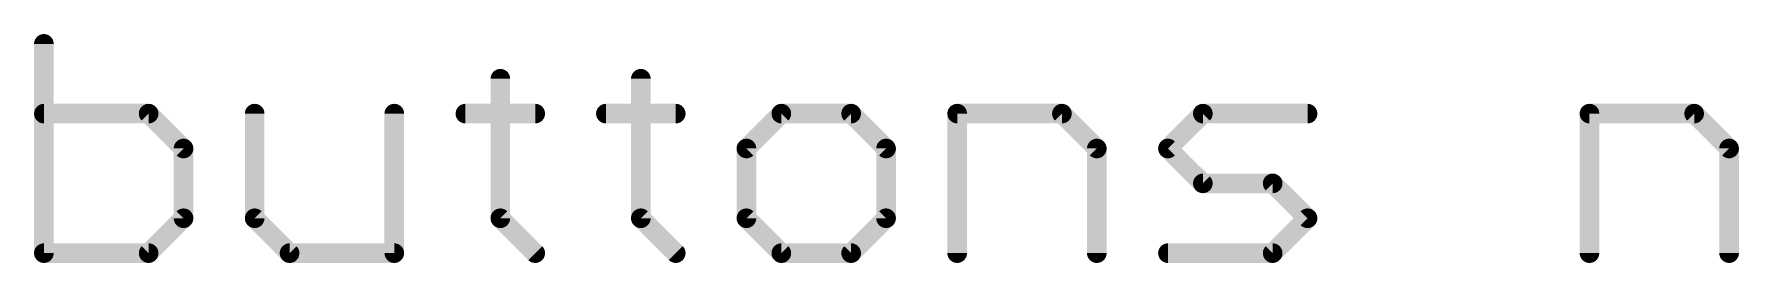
# Model space of a CAD drawing. Extents: x -44.6 to 54.5, y -6.9 to 26.3.
# Drawn here: x -15.24 to -2, y -6.35 to -4.57 of the extents above; entities that cross this region are included whole.
import ezdxf

# ---------------------------------------------------------------- set-up
doc = ezdxf.new("R2010")
doc.units = 0
doc.layers.add('51', color=253, linetype='CONTINUOUS')

msp = doc.modelspace()

# ---------------------------------------------------------------- linework, layer by layer
at = {"layer": '51', "const_width": 0.1524}
for points in [[(-15.1638, -4.6468), (-15.1638, -6.2738)], [(-11.6183, -4.918), (-11.6183, -6.0026)], [(-10.5269, -4.918), (-10.5269, -6.0026)], [(-14.3503, -5.1891), (-15.1638, -5.1891)], [(-14.0791, -5.4603), (-14.3503, -5.1891)], [(-13.5266, -5.1891), (-13.5266, -6.0026)], [(-12.442, -6.2738), (-12.442, -5.1891)], [(-11.8895, -5.1891), (-11.3472, -5.1891)], [(-10.798, -5.1891), (-10.2557, -5.1891)], [(-9.4355, -5.1891), (-9.7066, -5.4603)], [(-8.8931, -5.1891), (-9.4355, -5.1891)], [(-8.622, -5.4603), (-8.8931, -5.1891)], [(-8.0695, -6.2738), (-8.0695, -5.1891)], [(-8.0695, -5.1891), (-7.256, -5.1891)], [(-7.256, -5.1891), (-6.9848, -5.4603)], [(-6.4323, -5.4603), (-6.1611, -5.1891)], [(-6.1611, -5.1891), (-5.3476, -5.1891)], [(-3.158, -6.2738), (-3.158, -5.1891)], [(-3.158, -5.1891), (-2.3445, -5.1891)], [(-2.3445, -5.1891), (-2.0733, -5.4603)], [(-14.0791, -6.0026), (-14.0791, -5.4603)], [(-9.7066, -5.4603), (-9.7066, -6.0026)], [(-8.622, -6.0026), (-8.622, -5.4603)], [(-6.9848, -5.4603), (-6.9848, -6.2738)], [(-6.1611, -5.7315), (-6.4323, -5.4603)], [(-2.0733, -5.4603), (-2.0733, -6.2738)], [(-5.6188, -5.7315), (-6.1611, -5.7315)], [(-5.3476, -6.0026), (-5.6188, -5.7315)], [(-14.3503, -6.2738), (-14.0791, -6.0026)], [(-13.5266, -6.0026), (-13.2555, -6.2738)], [(-11.6183, -6.0026), (-11.3472, -6.2738)], [(-10.5269, -6.0026), (-10.2557, -6.2738)], [(-9.7066, -6.0026), (-9.4355, -6.2738)], [(-8.8931, -6.2738), (-8.622, -6.0026)], [(-5.6188, -6.2738), (-5.3476, -6.0026)], [(-15.1638, -6.2738), (-14.3503, -6.2738)], [(-13.2555, -6.2738), (-12.442, -6.2738)], [(-9.4355, -6.2738), (-8.8931, -6.2738)], [(-6.4323, -6.2738), (-5.6188, -6.2738)]]:
    msp.add_lwpolyline(points, dxfattribs=at)
at = {"layer": '51', "const_width": 0.0762}
for points in [[(-15.1257, -4.6468, 1), (-15.2019, -4.6468)], [(-11.5802, -4.918, 1), (-11.6564, -4.918)], [(-10.4888, -4.918, 1), (-10.565, -4.918)], [(-15.1638, -5.151, 1), (-15.1638, -5.2272)], [(-14.3234, -5.1622, 1), (-14.3772, -5.2161)], [(-14.3503, -5.2272, 1), (-14.3503, -5.151)], [(-13.4885, -5.1891, 1), (-13.5647, -5.1891)], [(-12.4039, -5.1891, 1), (-12.4801, -5.1891)], [(-11.8895, -5.151, 1), (-11.8895, -5.2272)], [(-11.3472, -5.2272, 1), (-11.3472, -5.151)], [(-10.798, -5.151, 1), (-10.798, -5.2272)], [(-10.2557, -5.2272, 1), (-10.2557, -5.151)], [(-9.4355, -5.151, 1), (-9.4355, -5.2272)], [(-9.4085, -5.2161, 1), (-9.4624, -5.1622)], [(-8.8662, -5.1622, 1), (-8.9201, -5.2161)], [(-8.8931, -5.2272, 1), (-8.8931, -5.151)], [(-8.0314, -5.1891, 1), (-8.1076, -5.1891)], [(-8.0695, -5.151, 1), (-8.0695, -5.2272)], [(-7.229, -5.1622, 1), (-7.2829, -5.2161)], [(-7.256, -5.2272, 1), (-7.256, -5.151)], [(-6.1611, -5.151, 1), (-6.1611, -5.2272)], [(-6.1342, -5.2161, 1), (-6.1881, -5.1622)], [(-5.3476, -5.2272, 1), (-5.3476, -5.151)], [(-3.1199, -5.1891, 1), (-3.1961, -5.1891)], [(-3.158, -5.151, 1), (-3.158, -5.2272)], [(-2.3176, -5.1622, 1), (-2.3714, -5.2161)], [(-2.3445, -5.2272, 1), (-2.3445, -5.151)], [(-14.041, -5.4603, 1), (-14.1172, -5.4603)], [(-14.1061, -5.4872, 1), (-14.0522, -5.4334)], [(-9.6685, -5.4603, 1), (-9.7447, -5.4603)], [(-9.7336, -5.4334, 1), (-9.6797, -5.4872)], [(-8.5839, -5.4603, 1), (-8.6601, -5.4603)], [(-8.6489, -5.4872, 1), (-8.595, -5.4334)], [(-6.9467, -5.4603, 1), (-7.0229, -5.4603)], [(-7.0117, -5.4872, 1), (-6.9579, -5.4334)], [(-6.4054, -5.4334, 1), (-6.4592, -5.4872)], [(-6.4592, -5.4334, 1), (-6.4054, -5.4872)], [(-2.0352, -5.4603, 1), (-2.1114, -5.4603)], [(-2.1003, -5.4872, 1), (-2.0464, -5.4334)], [(-6.1611, -5.6934, 1), (-6.1611, -5.7696)], [(-6.1881, -5.7584, 1), (-6.1342, -5.7045)], [(-5.5919, -5.7045, 1), (-5.6457, -5.7584)], [(-5.6188, -5.7696, 1), (-5.6188, -5.6934)], [(-14.0522, -6.0296, 1), (-14.1061, -5.9757)], [(-13.4997, -5.9757, 1), (-13.5536, -6.0296)], [(-11.5914, -5.9757, 1), (-11.6453, -6.0296)], [(-10.4999, -5.9757, 1), (-10.5538, -6.0296)], [(-9.6797, -5.9757, 1), (-9.7336, -6.0296)], [(-8.595, -6.0296, 1), (-8.6489, -5.9757)], [(-5.3207, -6.0296, 1), (-5.3746, -5.9757)], [(-5.3746, -6.0296, 1), (-5.3207, -5.9757)], [(-14.1172, -6.0026, 1), (-14.041, -6.0026)], [(-13.5647, -6.0026, 1), (-13.4885, -6.0026)], [(-11.6564, -6.0026, 1), (-11.5802, -6.0026)], [(-10.565, -6.0026, 1), (-10.4888, -6.0026)], [(-9.7447, -6.0026, 1), (-9.6685, -6.0026)], [(-8.6601, -6.0026, 1), (-8.5839, -6.0026)], [(-15.1638, -6.2357, 1), (-15.1638, -6.3119)], [(-14.3772, -6.2469, 1), (-14.3234, -6.3007)], [(-14.3503, -6.3119, 1), (-14.3503, -6.2357)], [(-13.2555, -6.2357, 1), (-13.2555, -6.3119)], [(-13.2824, -6.3007, 1), (-13.2285, -6.2469)], [(-12.442, -6.3119, 1), (-12.442, -6.2357)], [(-11.3741, -6.3007, 1), (-11.3202, -6.2469)], [(-10.2827, -6.3007, 1), (-10.2288, -6.2469)], [(-9.4355, -6.2357, 1), (-9.4355, -6.3119)], [(-9.4624, -6.3007, 1), (-9.4085, -6.2469)], [(-8.9201, -6.2469, 1), (-8.8662, -6.3007)], [(-8.8931, -6.3119, 1), (-8.8931, -6.2357)], [(-6.4323, -6.2357, 1), (-6.4323, -6.3119)], [(-5.6457, -6.2469, 1), (-5.5919, -6.3007)], [(-5.6188, -6.3119, 1), (-5.6188, -6.2357)], [(-15.2019, -6.2738, 1), (-15.1257, -6.2738)], [(-12.4801, -6.2738, 1), (-12.4039, -6.2738)], [(-8.1076, -6.2738, 1), (-8.0314, -6.2738)], [(-7.0229, -6.2738, 1), (-6.9467, -6.2738)], [(-3.1961, -6.2738, 1), (-3.1199, -6.2738)], [(-2.1114, -6.2738, 1), (-2.0352, -6.2738)]]:
    msp.add_lwpolyline(points, format="xyb", dxfattribs=at)

doc.saveas('drawing.dxf')
